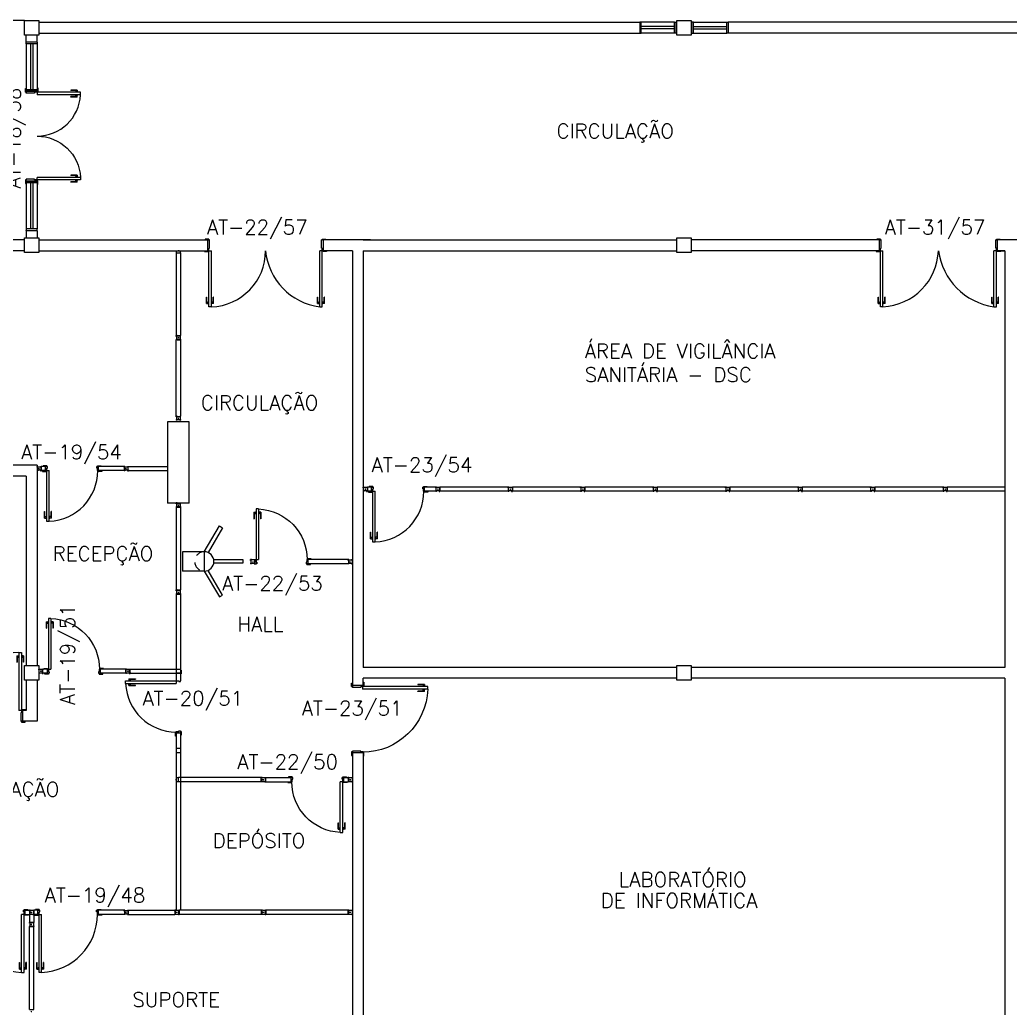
# Model space of a CAD drawing. Header units: millimetres. Extents: x 2069 to 2250, y 1124 to 1284.
# Drawn here: x 2087.49 to 2101.15, y 1174.36 to 1187.99 of the extents above; entities that cross this region are included whole.
import ezdxf

# ---------------------------------------------------------------- set-up
doc = ezdxf.new("R2010")
doc.units = ezdxf.units.MM
doc.linetypes.add('HIDDEN2', pattern=[0.1875, 0.125, -0.0625])
for name, color, linetype in [('3', 3, 'Continuous'), ('ALV', 2, 'Continuous'), ('DIV', 2, 'Continuous'), ('DIV2', 2, 'Continuous'), ('ENDEREÇO', 2, 'Continuous'), ('JANELA', 1, 'Continuous'), ('MACANETA', 1, 'Continuous'), ('MARCO', 2, 'Continuous'), ('PAVIMENTO', 1, 'Continuous'), ('PILARES', 3, 'Continuous'), ('PORTA', 2, 'Continuous'), ('TEXTO', 2, 'Continuous')]:
    doc.layers.add(name, color=color, linetype=linetype)
doc.styles.add('UNB-100', font='simplex.shx', dxfattribs={"height": 0.2})

# ---------------------------------------------------------------- blocks, each defined once
blk = doc.blocks.new('DOOR70')
at = {"layer": 'MACANETA', "color": 1}
for p, q in [((-0.015, -0.565), (-0.01, -0.565)), ((-0.015, -0.655), (-0.015, -0.565)), ((-0.015, -0.655), (0.012, -0.655)), ((-0.01, -0.655), (-0.01, -0.565)), ((-0.01, -0.635), (0.012, -0.635)), ((0.012, -0.663), (0.012, -0.628)), ((0.012, -0.628), (0.015, -0.628)), ((0.012, -0.663), (0.015, -0.663)), ((0.053, -0.628), (0.05, -0.628)), ((0.053, -0.663), (0.05, -0.663)), ((0.053, -0.663), (0.053, -0.628)), ((0.075, -0.635), (0.053, -0.635)), ((0.08, -0.655), (0.053, -0.655)), ((0.08, -0.565), (0.075, -0.565)), ((0.075, -0.655), (0.075, -0.565)), ((0.08, -0.655), (0.08, -0.565))]:
    blk.add_line(p, q, dxfattribs=at)
at = {"layer": 'PORTA'}
for p, q in [((0.015, -0.7), (0.015, 0)), ((0.015, 0), (0.05, 0)), ((0.05, -0.7), (0.05, 0)), ((0.05, -0.7), (0.015, -0.7))]:
    blk.add_line(p, q, dxfattribs=at)
at = {"layer": 'PORTA', "color": 1}
blk.add_arc((0.02, 0), 0.7, 272.4563, 0, dxfattribs=at)
blk = doc.blocks.new('MTT')
for p, q in [((-0.029, 0.018), (-0.029, 0.029)), ((-0.019, 0.029), (-0.029, 0.029)), ((-0.024, 0.018), (-0.029, 0.018)), ((-0.024, 0.018), (-0.024, -0.019)), ((-0.019, 0.024), (-0.019, 0.029)), ((-0.019, 0.024), (0.018, 0.024)), ((-0.005, 0), (0.005, 0)), ((0, -0.005), (0, 0.005)), ((0.018, 0.024), (0.018, 0.029)), ((0.018, 0.029), (0.029, 0.029)), ((0.024, 0.018), (0.029, 0.018)), ((0.024, 0.018), (0.024, -0.019)), ((0.029, 0.018), (0.029, 0.029)), ((-0.029, -0.019), (-0.024, -0.019)), ((-0.029, -0.019), (-0.029, -0.029)), ((-0.019, -0.029), (-0.029, -0.029)), ((0.018, -0.024), (-0.019, -0.024)), ((-0.019, -0.024), (-0.019, -0.029)), ((0.018, -0.024), (0.018, -0.029)), ((0.018, -0.029), (0.029, -0.029)), ((0.029, -0.019), (0.024, -0.019)), ((0.029, -0.019), (0.029, -0.029))]:
    blk.add_line(p, q)
blk = doc.blocks.new('DIV12')
for p, q in [((-0.0051, 0), (0.0051, 0)), ((0, -0.0051), (0, 0.0051)), ((0.0285, 0.0285), (1.1715, 0.0285)), ((0.0285, -0.0285), (0.0285, 0.0285)), ((1.1715, -0.0285), (1.1715, 0.0285)), ((1.1949, 0), (1.2051, 0)), ((1.2, -0.0051), (1.2, 0.0051)), ((0.0285, -0.0285), (1.1715, -0.0285))]:
    blk.add_line(p, q)
blk = doc.blocks.new('IMTT')
for p, q in [((-0.005, 0), (0.005, 0)), ((0.029, 0.029), (0, 0.029)), ((0, -0.028), (0, 0.029)), ((0.029, -0.028), (0, -0.028))]:
    blk.add_line(p, q)
blk = doc.blocks.new('DOOR90')
at = {"layer": 'MACANETA'}
for p, q in [((-0.015, -0.755), (-0.01, -0.755)), ((-0.015, -0.845), (-0.015, -0.755)), ((-0.01, -0.845), (-0.01, -0.755)), ((0.012, -0.853), (0.012, -0.818)), ((0.012, -0.818), (0.015, -0.818)), ((0.053, -0.818), (0.05, -0.818)), ((0.053, -0.853), (0.053, -0.818)), ((0.08, -0.755), (0.075, -0.755)), ((0.075, -0.845), (0.075, -0.755)), ((0.08, -0.845), (0.08, -0.755)), ((-0.015, -0.845), (0.012, -0.845)), ((-0.01, -0.825), (0.012, -0.825)), ((0.012, -0.853), (0.015, -0.853)), ((0.053, -0.853), (0.05, -0.853)), ((0.075, -0.825), (0.053, -0.825)), ((0.08, -0.845), (0.053, -0.845))]:
    blk.add_line(p, q, dxfattribs=at)
at = {"layer": 'PORTA'}
for p, q in [((0.015, -0.89), (0.015, 0.01)), ((0.015, 0.01), (0.05, 0.01)), ((0.05, -0.89), (0.05, 0.01)), ((0.05, -0.89), (0.015, -0.89))]:
    blk.add_line(p, q, dxfattribs=at)
at = {"layer": 'PORTA', "color": 1}
blk.add_arc((0.02, 0.01), 0.9, 271.9102, 0, dxfattribs=at)
blk = doc.blocks.new('DOOR-80')
at = {"layer": 'MACANETA', "color": 1}
for p, q in [((-0.08, -0.755), (-0.08, -0.665)), ((-0.08, -0.665), (-0.075, -0.665)), ((-0.075, -0.755), (-0.075, -0.665)), ((0.01, -0.755), (0.01, -0.665)), ((0.015, -0.665), (0.01, -0.665)), ((0.015, -0.755), (0.015, -0.665)), ((-0.08, -0.755), (-0.053, -0.755)), ((-0.075, -0.735), (-0.053, -0.735)), ((-0.053, -0.728), (-0.05, -0.728)), ((-0.053, -0.763), (-0.053, -0.728)), ((-0.053, -0.763), (-0.05, -0.763)), ((-0.012, -0.728), (-0.015, -0.728)), ((-0.012, -0.763), (-0.015, -0.763)), ((-0.012, -0.763), (-0.012, -0.728)), ((0.01, -0.735), (-0.012, -0.735)), ((0.015, -0.755), (-0.012, -0.755))]:
    blk.add_line(p, q, dxfattribs=at)
at = {"layer": 'PORTA'}
for p, q in [((-0.05, -0.8), (-0.05, 0)), ((-0.015, 0), (-0.05, 0)), ((-0.015, -0.8), (-0.015, 0)), ((-0.05, -0.8), (-0.015, -0.8))]:
    blk.add_line(p, q, dxfattribs=at)
at = {"layer": 'PORTA', "color": 1}
blk.add_arc((-0.02, 0), 0.8, 180, 267.8509, dxfattribs=at)
blk = doc.blocks.new('DOOR80')
at = {"layer": 'MACANETA', "color": 1}
for p, q in [((-0.015, -0.665), (-0.01, -0.665)), ((-0.015, -0.755), (-0.015, -0.665)), ((-0.01, -0.755), (-0.01, -0.665)), ((0.08, -0.665), (0.075, -0.665)), ((0.075, -0.755), (0.075, -0.665)), ((0.08, -0.755), (0.08, -0.665)), ((-0.015, -0.755), (0.012, -0.755)), ((-0.01, -0.735), (0.012, -0.735)), ((0.012, -0.763), (0.012, -0.728)), ((0.012, -0.728), (0.015, -0.728)), ((0.012, -0.763), (0.015, -0.763)), ((0.053, -0.728), (0.05, -0.728)), ((0.053, -0.763), (0.05, -0.763)), ((0.053, -0.763), (0.053, -0.728)), ((0.075, -0.735), (0.053, -0.735)), ((0.08, -0.755), (0.053, -0.755))]:
    blk.add_line(p, q, dxfattribs=at)
at = {"layer": 'PORTA'}
for p, q in [((0.015, -0.8), (0.015, 0)), ((0.015, 0), (0.05, 0)), ((0.05, -0.8), (0.05, 0)), ((0.05, -0.8), (0.015, -0.8))]:
    blk.add_line(p, q, dxfattribs=at)
at = {"layer": 'PORTA', "color": 1}
blk.add_arc((0.02, 0), 0.8, 272.1491, 0, dxfattribs=at)
blk = doc.blocks.new('DOOR-60')
at = {"layer": 'MACANETA', "color": 1}
for p, q in [((-0.08, -0.555), (-0.08, -0.465)), ((-0.08, -0.465), (-0.075, -0.465)), ((-0.075, -0.555), (-0.075, -0.465)), ((-0.075, -0.535), (-0.053, -0.535)), ((-0.053, -0.528), (-0.05, -0.528)), ((-0.053, -0.563), (-0.053, -0.528)), ((-0.012, -0.528), (-0.015, -0.528)), ((-0.012, -0.563), (-0.012, -0.528)), ((0.01, -0.535), (-0.012, -0.535)), ((0.01, -0.555), (0.01, -0.465)), ((0.015, -0.465), (0.01, -0.465)), ((0.015, -0.555), (0.015, -0.465)), ((-0.08, -0.555), (-0.053, -0.555)), ((-0.053, -0.563), (-0.05, -0.563)), ((-0.012, -0.563), (-0.015, -0.563)), ((0.015, -0.555), (-0.012, -0.555))]:
    blk.add_line(p, q, dxfattribs=at)
at = {"layer": 'PORTA'}
for p, q in [((-0.05, -0.6), (-0.05, 0)), ((-0.015, 0), (-0.05, 0)), ((-0.015, -0.6), (-0.015, 0)), ((-0.05, -0.6), (-0.015, -0.6))]:
    blk.add_line(p, q, dxfattribs=at)
at = {"layer": 'PORTA', "color": 1}
blk.add_arc((-0.02, 0), 0.6, 180, 267.134, dxfattribs=at)
blk = doc.blocks.new('DIV10')
for p, q in [((-0.0051, 0), (0.0051, 0)), ((0, -0.0051), (0, 0.0051)), ((0.0285, 0.0285), (0.9715, 0.0285)), ((0.0285, -0.0285), (0.0285, 0.0285)), ((0.9715, -0.0285), (0.9715, 0.0285)), ((0.9949, 0), (1.0051, 0)), ((1, -0.0051), (1, 0.0051)), ((0.0285, -0.0285), (0.9715, -0.0285))]:
    blk.add_line(p, q)

msp = doc.modelspace()

# ---------------------------------------------------------------- linework, layer by layer
at = {"layer": '3', "color": 1}
for p, q in [((2090.03506, 1180.65172), (2090.24542, 1181.00815)), ((2090.28848, 1180.98274), (2090.08692, 1180.64121)), ((2090.24542, 1181.00815), (2090.28848, 1180.98274)), ((2090.03506, 1180.65172), (2089.73506, 1180.65172)), ((2089.73506, 1180.65172), (2089.73506, 1180.38519)), ((2090.03506, 1180.65172), (2090.03506, 1180.38519)), ((2090.16832, 1180.54346), (2090.56832, 1180.54346)), ((2090.56832, 1180.49346), (2090.16832, 1180.49346)), ((2090.56832, 1180.54346), (2090.56832, 1180.49346)), ((2090.03506, 1180.38519), (2089.73506, 1180.38519)), ((2090.03506, 1180.38519), (2090.24542, 1180.02876)), ((2090.28848, 1180.05418), (2090.08692, 1180.3957)), ((2090.24542, 1180.02876), (2090.28848, 1180.05418))]:
    msp.add_line(p, q, dxfattribs=at)
at = {"layer": '3', "color": 1, "linetype": 'HIDDEN2'}
msp.add_arc((2090.03506, 1180.51846), 0.13326, 90, 270, dxfattribs=at)
at = {"layer": '3', "color": 1}
msp.add_arc((2090.03506, 1180.51846), 0.13326, 270, 90, dxfattribs=at)
at = {"layer": 'ALV'}
for p, q in [((2087.75325, 1187.95674), (2096.04325, 1187.95674)), ((2096.04325, 1187.95674), (2096.04325, 1187.80674)), ((2096.54325, 1187.80674), (2096.54325, 1187.95674)), ((2096.54325, 1187.95674), (2096.55325, 1187.95674)), ((2096.76325, 1187.95674), (2096.75325, 1187.95674)), ((2096.76325, 1187.80674), (2096.76325, 1187.95674)), ((2105.55325, 1187.95674), (2097.26325, 1187.95674)), ((2097.26325, 1187.95674), (2097.26325, 1187.80674)), ((2087.57825, 1187.68127), (2087.57825, 1187.78127)), ((2087.72825, 1187.68127), (2087.72825, 1187.78127)), ((2087.75325, 1187.80674), (2096.04325, 1187.80674)), ((2096.54325, 1187.80674), (2096.55325, 1187.80674)), ((2096.76325, 1187.80674), (2096.75325, 1187.80674)), ((2105.55325, 1187.80674), (2097.26325, 1187.80674)), ((2087.72825, 1187.68127), (2087.57825, 1187.68127)), ((2087.72825, 1187.01127), (2087.57825, 1187.01127)), ((2087.72825, 1187.00627), (2087.57825, 1187.00627)), ((2087.57825, 1187.00627), (2087.72825, 1187.00627)), ((2087.72825, 1185.76626), (2087.57825, 1185.76626)), ((2087.57825, 1185.76127), (2087.57825, 1185.76626)), ((2087.57825, 1185.76127), (2087.72825, 1185.76127)), ((2087.72825, 1185.76127), (2087.57825, 1185.76127)), ((2087.72825, 1185.76127), (2087.72825, 1185.76626)), ((2087.57825, 1185.08127), (2087.57825, 1185.08627)), ((2087.57825, 1185.08627), (2087.72825, 1185.08627)), ((2087.57825, 1185.08127), (2087.57825, 1184.99127)), ((2087.72825, 1185.08127), (2087.72825, 1185.08627)), ((2087.72825, 1185.08127), (2087.72825, 1184.99127)), ((2087.55325, 1184.95627), (2083.77825, 1184.95627)), ((2087.75325, 1184.95627), (2090.08286, 1184.95627)), ((2090.08286, 1184.80627), (2090.08286, 1184.95627)), ((2091.67825, 1184.80627), (2091.67825, 1184.95627)), ((2092.32825, 1184.95627), (2091.67825, 1184.95627)), ((2092.22825, 1184.95627), (2096.55325, 1184.95627)), ((2099.34825, 1184.95627), (2096.75325, 1184.95627)), ((2099.34825, 1184.80627), (2099.34825, 1184.95627)), ((2101.32825, 1184.95627), (2100.97825, 1184.95627)), ((2100.97825, 1184.80627), (2100.97825, 1184.95627)), ((2100.97825, 1184.80627), (2100.97825, 1184.95627)), ((2087.55325, 1184.80627), (2083.77825, 1184.80627)), ((2087.75325, 1184.80627), (2090.09786, 1184.80627)), ((2092.07825, 1184.80627), (2091.67825, 1184.80627)), ((2092.07825, 1184.80627), (2092.07825, 1178.80627)), ((2092.22825, 1184.80627), (2092.22825, 1179.05627)), ((2092.22825, 1184.80627), (2096.55325, 1184.80627)), ((2099.34825, 1184.80627), (2096.75325, 1184.80627)), ((2100.96325, 1184.80627), (2101.07825, 1184.80627)), ((2101.07825, 1184.80627), (2100.97325, 1184.80627)), ((2101.07825, 1184.80627), (2101.07825, 1179.05627)), ((2087.72825, 1181.84627), (2078.72825, 1181.84627)), ((2087.72825, 1181.84627), (2087.72825, 1179.08127)), ((2087.57825, 1181.69627), (2084.97825, 1181.69627)), ((2087.57825, 1181.69627), (2087.57825, 1179.08127)), ((2096.55325, 1179.05627), (2092.22825, 1179.05627)), ((2101.07825, 1179.05627), (2096.75325, 1179.05627)), ((2087.57825, 1178.88127), (2087.57825, 1178.46314)), ((2087.72825, 1178.88127), (2087.72825, 1178.31314)), ((2096.55325, 1178.90627), (2092.22825, 1178.90627)), ((2092.22825, 1178.80627), (2092.22825, 1178.90627)), ((2101.07825, 1178.90627), (2096.75325, 1178.90627)), ((2101.07825, 1178.90627), (2101.07825, 1173.05627)), ((2092.22825, 1178.80627), (2092.07825, 1178.80627)), ((2087.57825, 1178.46314), (2087.52825, 1178.46314)), ((2087.52825, 1178.46314), (2087.52825, 1178.31314)), ((2087.72825, 1178.31314), (2087.52825, 1178.31314)), ((2092.07825, 1177.87627), (2092.07825, 1173.05627)), ((2092.22825, 1177.87627), (2092.07825, 1177.87627)), ((2092.22825, 1177.87627), (2092.22825, 1173.05627))]:
    msp.add_line(p, q, dxfattribs=at)
at = {"layer": 'DIV'}
for p, q in [((2089.52826, 1182.4461), (2089.52826, 1181.32477)), ((2089.82826, 1182.4461), (2089.52826, 1182.4461)), ((2089.82826, 1181.32477), (2089.82826, 1182.4461)), ((2089.82826, 1181.32477), (2089.52826, 1181.32477))]:
    msp.add_line(p, q, dxfattribs=at)
at = {"layer": 'DIV2'}
for p, q in [((2089.64975, 1182.52477), (2089.64975, 1183.57777)), ((2089.65975, 1183.57777), (2089.69675, 1183.57777)), ((2089.70675, 1183.57777), (2089.70675, 1182.52477)), ((2087.81123, 1181.83853), (2087.81123, 1181.82853)), ((2087.86123, 1181.83853), (2087.81123, 1181.83853)), ((2087.86123, 1181.82853), (2087.86123, 1181.83853)), ((2088.56123, 1181.83853), (2088.61123, 1181.83853)), ((2088.56123, 1181.82853), (2088.56123, 1181.83853)), ((2088.61123, 1181.83853), (2088.61123, 1181.82853)), ((2087.84623, 1181.82853), (2087.78723, 1181.82853)), ((2087.78723, 1181.82853), (2087.78723, 1181.77153)), ((2087.84623, 1181.77153), (2087.78723, 1181.77153)), ((2087.80123, 1181.77153), (2087.80123, 1181.76153)), ((2087.80123, 1181.76153), (2087.85123, 1181.76153)), ((2087.84623, 1181.82853), (2087.86123, 1181.82853)), ((2087.84623, 1181.77153), (2087.84623, 1181.82853)), ((2087.84623, 1181.77153), (2087.85123, 1181.77153)), ((2087.85123, 1181.77153), (2087.86123, 1181.77153)), ((2087.85123, 1181.76153), (2087.85123, 1181.77153)), ((2087.87123, 1181.82853), (2087.86123, 1181.82853)), ((2087.86123, 1181.80653), (2087.87123, 1181.80653)), ((2087.86123, 1181.77153), (2087.86123, 1181.80653)), ((2087.87123, 1181.80653), (2087.87123, 1181.82853)), ((2088.55123, 1181.82853), (2088.56123, 1181.82853)), ((2088.55123, 1181.80653), (2088.55123, 1181.82853)), ((2088.56123, 1181.80653), (2088.55123, 1181.80653)), ((2088.57623, 1181.82853), (2088.56123, 1181.82853)), ((2088.56123, 1181.77153), (2088.56123, 1181.80653)), ((2088.57123, 1181.77153), (2088.56123, 1181.77153)), ((2088.57623, 1181.77153), (2088.57123, 1181.77153)), ((2088.57123, 1181.76153), (2088.57123, 1181.77153)), ((2088.62123, 1181.76153), (2088.57123, 1181.76153)), ((2088.93023, 1181.82853), (2088.57623, 1181.82853)), ((2088.57623, 1181.77153), (2088.57623, 1181.82853)), ((2088.93023, 1181.77153), (2088.57623, 1181.77153)), ((2088.62123, 1181.77153), (2088.62123, 1181.76153)), ((2088.93023, 1181.82853), (2088.93023, 1181.77153)), ((2088.98723, 1181.82853), (2089.52826, 1181.82853)), ((2088.98723, 1181.77153), (2088.98723, 1181.82853)), ((2088.98723, 1181.77153), (2089.52826, 1181.77153)), ((2092.26185, 1181.51495), (2092.25165, 1181.51495)), ((2092.25675, 1181.52005), (2092.25675, 1181.50985)), ((2092.28525, 1181.54345), (2092.28525, 1181.48645)), ((2092.34425, 1181.54345), (2092.28525, 1181.54345)), ((2092.34425, 1181.48645), (2092.28525, 1181.48645)), ((2092.29925, 1181.48645), (2092.29925, 1181.47645)), ((2092.29925, 1181.47645), (2092.34925, 1181.47645)), ((2092.30925, 1181.55345), (2092.30925, 1181.54345)), ((2092.35925, 1181.55345), (2092.30925, 1181.55345)), ((2092.34425, 1181.54345), (2092.35925, 1181.54345)), ((2092.34425, 1181.48645), (2092.34425, 1181.54345)), ((2092.34425, 1181.48645), (2092.34925, 1181.48645)), ((2092.34925, 1181.48645), (2092.35925, 1181.48645)), ((2092.34925, 1181.47645), (2092.34925, 1181.48645)), ((2092.35925, 1181.54345), (2092.35925, 1181.55345)), ((2092.36925, 1181.54345), (2092.35925, 1181.54345)), ((2092.35925, 1181.52145), (2092.36925, 1181.52145)), ((2092.35925, 1181.48645), (2092.35925, 1181.52145)), ((2092.36925, 1181.52145), (2092.36925, 1181.54345)), ((2093.04925, 1181.54345), (2093.05925, 1181.54345)), ((2093.04925, 1181.52145), (2093.04925, 1181.54345)), ((2093.05925, 1181.52145), (2093.04925, 1181.52145)), ((2093.05925, 1181.55345), (2093.10925, 1181.55345)), ((2093.05925, 1181.54345), (2093.05925, 1181.55345)), ((2093.07425, 1181.54345), (2093.05925, 1181.54345)), ((2093.05925, 1181.48645), (2093.05925, 1181.52145)), ((2093.06925, 1181.48645), (2093.05925, 1181.48645)), ((2093.07425, 1181.48645), (2093.06925, 1181.48645)), ((2093.06925, 1181.47645), (2093.06925, 1181.48645)), ((2093.11925, 1181.47645), (2093.06925, 1181.47645)), ((2093.22825, 1181.54345), (2093.07425, 1181.54345)), ((2093.07425, 1181.48645), (2093.07425, 1181.54345)), ((2093.22825, 1181.48645), (2093.07425, 1181.48645)), ((2093.10925, 1181.55345), (2093.10925, 1181.54345)), ((2093.11925, 1181.48645), (2093.11925, 1181.47645)), ((2093.22825, 1181.54345), (2093.22825, 1181.48645)), ((2093.26185, 1181.51495), (2093.25165, 1181.51495)), ((2093.25675, 1181.52005), (2093.25675, 1181.50985)), ((2101.07825, 1181.54345), (2100.28525, 1181.54345)), ((2100.28525, 1181.54345), (2100.28525, 1181.48645)), ((2101.07825, 1181.48645), (2100.28525, 1181.48645)), ((2090.7345, 1180.54345), (2090.7345, 1180.48645)), ((2090.7345, 1180.54345), (2090.7395, 1180.54345)), ((2090.7345, 1180.48645), (2090.7495, 1180.48645)), ((2090.7395, 1180.54345), (2090.7495, 1180.54345)), ((2090.7495, 1180.54345), (2090.7495, 1180.50845)), ((2090.7495, 1180.50845), (2090.7595, 1180.50845)), ((2090.7595, 1180.48645), (2090.7495, 1180.48645)), ((2090.7595, 1180.50845), (2090.7595, 1180.48645)), ((2091.4495, 1180.50845), (2091.4395, 1180.50845)), ((2091.4395, 1180.50845), (2091.4395, 1180.48645)), ((2091.4395, 1180.48645), (2091.4495, 1180.48645)), ((2091.4595, 1180.54345), (2091.4495, 1180.54345)), ((2091.4495, 1180.54345), (2091.4495, 1180.50845)), ((2091.4495, 1180.48645), (2091.4495, 1180.47645)), ((2091.4645, 1180.48645), (2091.4495, 1180.48645)), ((2091.4495, 1180.47645), (2091.4995, 1180.47645)), ((2091.5095, 1180.55345), (2091.4595, 1180.55345)), ((2091.4595, 1180.55345), (2091.4595, 1180.54345)), ((2091.4645, 1180.54345), (2091.4595, 1180.54345)), ((2092.02125, 1180.54345), (2091.4645, 1180.54345)), ((2091.4645, 1180.54345), (2091.4645, 1180.48645)), ((2092.02125, 1180.48645), (2091.4645, 1180.48645)), ((2091.4995, 1180.47645), (2091.4995, 1180.48645)), ((2091.5095, 1180.54345), (2091.5095, 1180.55345)), ((2089.64975, 1180.06777), (2089.64975, 1178.88033)), ((2089.64975, 1180.06777), (2089.70675, 1180.06777)), ((2089.67315, 1180.09627), (2089.68335, 1180.09627)), ((2089.67825, 1180.10137), (2089.67825, 1180.09117)), ((2089.70675, 1180.06777), (2089.70675, 1178.87783)), ((2087.78685, 1179.00383), (2087.77665, 1179.00383)), ((2087.78175, 1178.99873), (2087.78175, 1179.00893)), ((2087.86925, 1179.03233), (2087.81025, 1179.03233)), ((2087.81025, 1178.97533), (2087.81025, 1179.03233)), ((2087.86925, 1178.97533), (2087.81025, 1178.97533)), ((2087.82425, 1179.04233), (2087.87425, 1179.04233)), ((2087.82425, 1179.03233), (2087.82425, 1179.04233)), ((2087.83425, 1178.96533), (2087.83425, 1178.97533)), ((2087.88425, 1178.96533), (2087.83425, 1178.96533)), ((2087.86925, 1179.03233), (2087.87425, 1179.03233)), ((2087.86925, 1179.03233), (2087.86925, 1178.97533)), ((2087.86925, 1178.97533), (2087.88425, 1178.97533)), ((2087.87425, 1179.04233), (2087.87425, 1179.03233)), ((2087.87425, 1179.03233), (2087.88425, 1179.03233)), ((2087.88425, 1179.03233), (2087.88425, 1178.99733)), ((2087.88425, 1178.99733), (2087.89425, 1178.99733)), ((2087.88425, 1178.97533), (2087.88425, 1178.96533)), ((2087.89425, 1178.97533), (2087.88425, 1178.97533)), ((2087.89425, 1178.99733), (2087.89425, 1178.97533)), ((2088.57425, 1178.99733), (2088.57425, 1178.97533)), ((2088.58425, 1178.99733), (2088.57425, 1178.99733)), ((2088.57425, 1178.97533), (2088.58425, 1178.97533)), ((2088.59425, 1179.03233), (2088.58425, 1179.03233)), ((2088.58425, 1179.03233), (2088.58425, 1178.99733)), ((2088.59925, 1178.97533), (2088.58425, 1178.97533)), ((2088.58425, 1178.97533), (2088.58425, 1178.96533)), ((2088.58425, 1178.96533), (2088.63425, 1178.96533)), ((2088.59425, 1179.04233), (2088.59425, 1179.03233)), ((2088.64425, 1179.04233), (2088.59425, 1179.04233)), ((2088.59925, 1179.03233), (2088.59425, 1179.03233)), ((2088.95325, 1179.03233), (2088.59925, 1179.03233)), ((2088.59925, 1179.03233), (2088.59925, 1178.97533)), ((2088.95325, 1178.97533), (2088.59925, 1178.97533)), ((2088.63425, 1178.96533), (2088.63425, 1178.97533)), ((2088.64425, 1179.03233), (2088.64425, 1179.04233)), ((2088.95325, 1178.97533), (2088.95325, 1179.03233)), ((2088.98685, 1179.00383), (2088.97665, 1179.00383)), ((2088.97665, 1179.00383), (2088.98685, 1179.00383)), ((2088.98175, 1178.99873), (2088.98175, 1179.00893)), ((2088.98175, 1179.00893), (2088.98175, 1178.99873)), ((2089.01025, 1179.03233), (2089.70675, 1179.03233)), ((2089.01025, 1179.03233), (2089.01025, 1178.97533)), ((2089.01025, 1178.97533), (2089.70675, 1178.97533)), ((2089.64975, 1178.97533), (2089.64975, 1178.97033)), ((2089.70675, 1178.97533), (2089.64975, 1178.97533)), ((2089.70675, 1179.02033), (2089.71675, 1179.02033)), ((2089.71675, 1178.97033), (2089.70675, 1178.97033)), ((2089.71675, 1179.02033), (2089.71675, 1178.97033)), ((2089.64975, 1178.88033), (2089.64975, 1178.87033)), ((2089.64975, 1178.87033), (2089.68475, 1178.87033)), ((2089.68475, 1178.87033), (2089.68475, 1178.86033)), ((2089.68475, 1178.86033), (2089.70675, 1178.86033)), ((2089.70675, 1178.88533), (2089.70675, 1178.87033)), ((2089.70675, 1178.86033), (2089.70675, 1178.87033)), ((2089.63975, 1178.16033), (2089.64975, 1178.16033)), ((2089.63975, 1178.11033), (2089.63975, 1178.16033)), ((2089.64975, 1178.16033), (2089.64975, 1178.17033)), ((2089.64975, 1178.17033), (2089.68475, 1178.17033)), ((2089.64975, 1178.15533), (2089.64975, 1178.16033)), ((2089.64975, 1178.15783), (2089.64975, 1175.70627)), ((2089.64975, 1178.15533), (2089.70675, 1178.15533)), ((2089.68475, 1178.18033), (2089.70675, 1178.18033)), ((2089.68475, 1178.17033), (2089.68475, 1178.18033)), ((2089.70675, 1178.18033), (2089.70675, 1178.17033)), ((2089.70675, 1178.15533), (2089.70675, 1178.17033)), ((2089.70675, 1178.17033), (2089.71675, 1178.17033)), ((2089.70675, 1178.15533), (2089.70675, 1175.70627)), ((2089.71675, 1178.17033), (2089.71675, 1178.12033)), ((2089.64975, 1178.11033), (2089.63975, 1178.11033)), ((2089.71675, 1178.12033), (2089.70675, 1178.12033)), ((2089.64975, 1177.94056), (2089.70675, 1177.94056)), ((2089.64975, 1177.88356), (2089.70675, 1177.88356)), ((2090.84465, 1177.50759), (2090.85485, 1177.50759)), ((2090.84975, 1177.51269), (2090.84975, 1177.50249)), ((2090.87825, 1177.53609), (2090.87825, 1177.47909)), ((2090.87825, 1177.53609), (2091.23225, 1177.53609)), ((2090.87825, 1177.47909), (2091.23225, 1177.47909)), ((2091.18725, 1177.47909), (2091.18725, 1177.46909)), ((2091.18725, 1177.46909), (2091.23725, 1177.46909)), ((2091.24725, 1177.54609), (2091.19725, 1177.54609)), ((2091.19725, 1177.54609), (2091.19725, 1177.53609)), ((2091.23225, 1177.47909), (2091.23225, 1177.53609)), ((2091.23225, 1177.53609), (2091.24725, 1177.53609)), ((2091.23225, 1177.47909), (2091.23725, 1177.47909)), ((2091.23725, 1177.46909), (2091.23725, 1177.47909)), ((2091.23725, 1177.47909), (2091.24725, 1177.47909)), ((2091.24725, 1177.53609), (2091.24725, 1177.54609)), ((2091.25725, 1177.53609), (2091.24725, 1177.53609)), ((2091.24725, 1177.47909), (2091.24725, 1177.51409)), ((2091.24725, 1177.51409), (2091.25725, 1177.51409)), ((2091.25725, 1177.51409), (2091.25725, 1177.53609)), ((2091.93725, 1177.51409), (2091.93725, 1177.53609)), ((2091.93725, 1177.53609), (2091.94725, 1177.53609)), ((2091.94725, 1177.51409), (2091.93725, 1177.51409)), ((2091.94725, 1177.53609), (2091.94725, 1177.54609)), ((2091.94725, 1177.54609), (2091.99725, 1177.54609)), ((2091.96225, 1177.53609), (2091.94725, 1177.53609)), ((2091.94725, 1177.47909), (2091.94725, 1177.51409)), ((2091.95725, 1177.47909), (2091.94725, 1177.47909)), ((2091.95725, 1177.46909), (2091.95725, 1177.47909)), ((2091.96225, 1177.47909), (2091.95725, 1177.47909)), ((2092.00725, 1177.46909), (2091.95725, 1177.46909)), ((2091.96225, 1177.47909), (2091.96225, 1177.53609)), ((2091.96225, 1177.53609), (2092.02125, 1177.53609)), ((2091.96225, 1177.47909), (2092.02125, 1177.47909)), ((2091.99725, 1177.54609), (2091.99725, 1177.53609)), ((2092.00725, 1177.47909), (2092.00725, 1177.46909)), ((2092.02125, 1177.53609), (2092.02125, 1177.47909)), ((2092.04465, 1177.50759), (2092.05485, 1177.50759)), ((2092.04975, 1177.51269), (2092.04975, 1177.50249)), ((2087.54075, 1175.68427), (2087.54075, 1175.70627)), ((2087.54075, 1175.70627), (2087.55075, 1175.70627)), ((2087.55075, 1175.68427), (2087.54075, 1175.68427)), ((2087.55075, 1175.70627), (2087.55075, 1175.71627)), ((2087.55075, 1175.71627), (2087.60075, 1175.71627)), ((2087.56575, 1175.70627), (2087.55075, 1175.70627)), ((2087.55075, 1175.64927), (2087.55075, 1175.68427)), ((2087.56575, 1175.64927), (2087.56575, 1175.70627)), ((2087.56575, 1175.70627), (2087.62475, 1175.70627)), ((2087.60075, 1175.71627), (2087.60075, 1175.70627)), ((2087.62475, 1175.70627), (2087.62475, 1175.64927)), ((2087.65325, 1175.68287), (2087.65325, 1175.67267)), ((2087.68175, 1175.70627), (2087.68175, 1175.64927)), ((2087.74075, 1175.70627), (2087.68175, 1175.70627)), ((2087.75575, 1175.71627), (2087.70575, 1175.71627)), ((2087.70575, 1175.71627), (2087.70575, 1175.70627)), ((2087.74075, 1175.64927), (2087.74075, 1175.70627)), ((2087.74075, 1175.70627), (2087.75575, 1175.70627)), ((2087.75575, 1175.70627), (2087.75575, 1175.71627)), ((2087.76575, 1175.70627), (2087.75575, 1175.70627)), ((2087.75575, 1175.64927), (2087.75575, 1175.68427)), ((2087.75575, 1175.68427), (2087.76575, 1175.68427)), ((2087.76575, 1175.68427), (2087.76575, 1175.70627)), ((2088.55076, 1175.68427), (2088.55076, 1175.70627)), ((2088.55076, 1175.70627), (2088.56076, 1175.70627)), ((2088.56076, 1175.68427), (2088.55076, 1175.68427)), ((2088.56076, 1175.70627), (2088.56076, 1175.71627)), ((2088.56076, 1175.71627), (2088.61076, 1175.71627)), ((2088.57576, 1175.70627), (2088.56076, 1175.70627)), ((2088.56076, 1175.64927), (2088.56076, 1175.68427)), ((2088.57576, 1175.64927), (2088.57576, 1175.70627)), ((2088.92976, 1175.70627), (2088.57576, 1175.70627)), ((2088.61076, 1175.71627), (2088.61076, 1175.70627)), ((2088.98676, 1175.70627), (2089.63125, 1175.70627)), ((2088.98676, 1175.70627), (2088.98676, 1175.64927)), ((2089.63125, 1175.70627), (2089.63125, 1175.64927)), ((2089.68825, 1175.70627), (2089.68825, 1175.64927)), ((2090.88325, 1175.70627), (2090.88325, 1175.64927)), ((2092.07825, 1175.70627), (2092.07825, 1175.64927)), ((2087.56075, 1175.64927), (2087.55075, 1175.64927)), ((2087.56075, 1175.63927), (2087.56075, 1175.64927)), ((2087.56575, 1175.64927), (2087.56075, 1175.64927)), ((2087.61075, 1175.63927), (2087.56075, 1175.63927)), ((2087.56575, 1175.64927), (2087.62475, 1175.64927)), ((2087.61075, 1175.64927), (2087.61075, 1175.63927)), ((2087.62475, 1175.64927), (2087.62475, 1175.53827)), ((2087.68175, 1175.64927), (2087.62475, 1175.64927)), ((2087.64815, 1175.67777), (2087.65835, 1175.67777)), ((2087.74075, 1175.64927), (2087.68175, 1175.64927)), ((2087.68175, 1175.64927), (2087.68175, 1175.53827)), ((2087.69575, 1175.64927), (2087.69575, 1175.63927)), ((2087.69575, 1175.63927), (2087.74575, 1175.63927)), ((2087.74075, 1175.64927), (2087.74575, 1175.64927)), ((2087.74575, 1175.63927), (2087.74575, 1175.64927)), ((2087.74575, 1175.64927), (2087.75575, 1175.64927)), ((2088.57076, 1175.64927), (2088.56076, 1175.64927)), ((2088.57076, 1175.63927), (2088.57076, 1175.64927)), ((2088.57576, 1175.64927), (2088.57076, 1175.64927)), ((2088.62076, 1175.63927), (2088.57076, 1175.63927)), ((2088.92976, 1175.64927), (2088.57576, 1175.64927)), ((2088.62076, 1175.64927), (2088.62076, 1175.63927)), ((2088.98676, 1175.64927), (2089.63125, 1175.64927)), ((2087.68175, 1175.53827), (2087.62475, 1175.53827))]:
    msp.add_line(p, q, dxfattribs=at)
at = {"layer": 'JANELA', "color": 3}
for p, q in [((2096.06325, 1187.95674), (2096.04325, 1187.95674)), ((2096.06325, 1187.80674), (2096.06325, 1187.95674)), ((2096.52325, 1187.80674), (2096.52325, 1187.95674)), ((2096.52325, 1187.95674), (2096.54325, 1187.95674)), ((2096.78325, 1187.95674), (2096.76325, 1187.95674)), ((2096.78325, 1187.80674), (2096.78325, 1187.95674)), ((2097.24325, 1187.80674), (2097.24325, 1187.95674)), ((2097.24325, 1187.95674), (2097.26325, 1187.95674)), ((2096.04325, 1187.80674), (2096.06325, 1187.80674)), ((2096.54325, 1187.80674), (2096.52325, 1187.80674)), ((2096.76325, 1187.80674), (2096.78325, 1187.80674)), ((2097.26325, 1187.80674), (2097.24325, 1187.80674)), ((2087.57825, 1187.66127), (2087.57825, 1187.68127)), ((2087.72825, 1187.66127), (2087.57825, 1187.66127)), ((2087.72825, 1187.68127), (2087.72825, 1187.66127)), ((2087.72825, 1187.02627), (2087.57825, 1187.02627)), ((2087.57825, 1187.02627), (2087.57825, 1187.00627)), ((2087.72825, 1187.00627), (2087.72825, 1187.02627)), ((2087.57825, 1185.74127), (2087.57825, 1185.76127)), ((2087.72825, 1185.74127), (2087.57825, 1185.74127)), ((2087.72825, 1185.76127), (2087.72825, 1185.74127)), ((2087.72825, 1185.10627), (2087.57825, 1185.10627)), ((2087.57825, 1185.10627), (2087.57825, 1185.08627)), ((2087.72825, 1185.08627), (2087.72825, 1185.10627))]:
    msp.add_line(p, q, dxfattribs=at)
at = {"layer": 'JANELA'}
for p, q in [((2096.52325, 1187.95674), (2096.06325, 1187.95674)), ((2096.52325, 1187.89674), (2096.06325, 1187.89674)), ((2096.52325, 1187.86674), (2096.06325, 1187.86674)), ((2096.78325, 1187.95674), (2097.24325, 1187.95674)), ((2096.78325, 1187.89674), (2097.24325, 1187.89674)), ((2096.78325, 1187.86674), (2097.24325, 1187.86674)), ((2096.52325, 1187.80674), (2096.06325, 1187.80674)), ((2096.78325, 1187.80674), (2097.24325, 1187.80674)), ((2087.57825, 1187.66127), (2087.57825, 1187.02627)), ((2087.63825, 1187.66127), (2087.63825, 1187.02627)), ((2087.66825, 1187.66127), (2087.66825, 1187.02627)), ((2087.72825, 1187.66127), (2087.72825, 1187.02627)), ((2087.57825, 1185.74127), (2087.57825, 1185.10627)), ((2087.63825, 1185.74127), (2087.63825, 1185.10627)), ((2087.66825, 1185.74127), (2087.66825, 1185.10627)), ((2087.72825, 1185.74127), (2087.72825, 1185.10627))]:
    msp.add_line(p, q, dxfattribs=at)
at = {"layer": 'MACANETA'}
for p, q in [((2090.06786, 1184.07627), (2090.06786, 1184.16627)), ((2090.06786, 1184.16627), (2090.07286, 1184.16627)), ((2090.07286, 1184.07627), (2090.07286, 1184.16627)), ((2090.15786, 1184.07627), (2090.15786, 1184.16627)), ((2090.16286, 1184.16627), (2090.15786, 1184.16627)), ((2090.16286, 1184.07627), (2090.16286, 1184.16627)), ((2091.59825, 1184.16627), (2091.60325, 1184.16627)), ((2091.59825, 1184.07627), (2091.59825, 1184.16627)), ((2091.60325, 1184.07627), (2091.60325, 1184.16627)), ((2091.69325, 1184.16627), (2091.68825, 1184.16627)), ((2091.68825, 1184.07627), (2091.68825, 1184.16627)), ((2091.69325, 1184.07627), (2091.69325, 1184.16627)), ((2099.33325, 1184.07627), (2099.33325, 1184.16627)), ((2099.33325, 1184.16627), (2099.33825, 1184.16627)), ((2099.33825, 1184.07627), (2099.33825, 1184.16627)), ((2099.42325, 1184.07627), (2099.42325, 1184.16627)), ((2099.42825, 1184.16627), (2099.42325, 1184.16627)), ((2099.42825, 1184.07627), (2099.42825, 1184.16627)), ((2100.89864, 1184.16627), (2100.90364, 1184.16627)), ((2100.89864, 1184.07627), (2100.89864, 1184.16627)), ((2100.90364, 1184.07627), (2100.90364, 1184.16627)), ((2100.99364, 1184.16627), (2100.98864, 1184.16627)), ((2100.98864, 1184.07627), (2100.98864, 1184.16627)), ((2100.99364, 1184.07627), (2100.99364, 1184.16627)), ((2090.06786, 1184.07627), (2090.09486, 1184.07627)), ((2090.07286, 1184.09627), (2090.09486, 1184.09627)), ((2090.09486, 1184.10377), (2090.09786, 1184.10377)), ((2090.09486, 1184.06877), (2090.09486, 1184.10377)), ((2090.09486, 1184.06877), (2090.09786, 1184.06877)), ((2090.13586, 1184.10377), (2090.13286, 1184.10377)), ((2090.13586, 1184.06877), (2090.13286, 1184.06877)), ((2090.13586, 1184.06877), (2090.13586, 1184.10377)), ((2090.15786, 1184.09627), (2090.13586, 1184.09627)), ((2090.16286, 1184.07627), (2090.13586, 1184.07627)), ((2091.59825, 1184.07627), (2091.62525, 1184.07627)), ((2091.60325, 1184.09627), (2091.62525, 1184.09627)), ((2091.62525, 1184.06877), (2091.62525, 1184.10377)), ((2091.62525, 1184.10377), (2091.62825, 1184.10377)), ((2091.62525, 1184.06877), (2091.62825, 1184.06877)), ((2091.66625, 1184.10377), (2091.66325, 1184.10377)), ((2091.66625, 1184.06877), (2091.66325, 1184.06877)), ((2091.66625, 1184.06877), (2091.66625, 1184.10377)), ((2091.68825, 1184.09627), (2091.66625, 1184.09627)), ((2091.69325, 1184.07627), (2091.66625, 1184.07627)), ((2099.33325, 1184.07627), (2099.36025, 1184.07627)), ((2099.33825, 1184.09627), (2099.36025, 1184.09627)), ((2099.36025, 1184.10377), (2099.36325, 1184.10377)), ((2099.36025, 1184.06877), (2099.36025, 1184.10377)), ((2099.36025, 1184.06877), (2099.36325, 1184.06877)), ((2099.40125, 1184.10377), (2099.39825, 1184.10377)), ((2099.40125, 1184.06877), (2099.39825, 1184.06877)), ((2099.40125, 1184.06877), (2099.40125, 1184.10377)), ((2099.42325, 1184.09627), (2099.40125, 1184.09627)), ((2099.42825, 1184.07627), (2099.40125, 1184.07627)), ((2100.89864, 1184.07627), (2100.92564, 1184.07627)), ((2100.90364, 1184.09627), (2100.92564, 1184.09627)), ((2100.92564, 1184.06877), (2100.92564, 1184.10377)), ((2100.92564, 1184.10377), (2100.92864, 1184.10377)), ((2100.92564, 1184.06877), (2100.92864, 1184.06877)), ((2100.96664, 1184.10377), (2100.96364, 1184.10377)), ((2100.96664, 1184.06877), (2100.96364, 1184.06877)), ((2100.96664, 1184.06877), (2100.96664, 1184.10377)), ((2100.98864, 1184.09627), (2100.96664, 1184.09627)), ((2100.99364, 1184.07627), (2100.96664, 1184.07627))]:
    msp.add_line(p, q, dxfattribs=at)
at = {"layer": 'MARCO'}
for p, q in [((2087.56825, 1186.99127), (2087.56825, 1187.04127)), ((2087.56825, 1187.04127), (2087.57825, 1187.04127)), ((2087.72825, 1187.05127), (2087.73825, 1187.05127)), ((2087.73825, 1187.05127), (2087.73825, 1187.00127)), ((2087.57825, 1186.99127), (2087.56825, 1186.99127)), ((2087.57825, 1187.00627), (2087.57825, 1186.99127)), ((2087.57825, 1186.98127), (2087.57825, 1186.99127)), ((2087.69325, 1186.98127), (2087.57825, 1186.98127)), ((2087.72825, 1186.99127), (2087.69325, 1186.99127)), ((2087.69325, 1186.99127), (2087.69325, 1186.98127)), ((2087.72825, 1187.00627), (2087.72825, 1187.00127)), ((2087.73825, 1187.00127), (2087.72825, 1187.00127)), ((2087.72825, 1187.00127), (2087.72825, 1186.99127)), ((2087.56825, 1185.78126), (2087.56825, 1185.73126)), ((2087.57825, 1185.78126), (2087.56825, 1185.78126)), ((2087.56825, 1185.73126), (2087.57825, 1185.73126)), ((2087.57825, 1185.79126), (2087.57825, 1185.78126)), ((2087.69325, 1185.79126), (2087.57825, 1185.79126)), ((2087.57825, 1185.76626), (2087.57825, 1185.78126)), ((2087.69325, 1185.78126), (2087.69325, 1185.79126)), ((2087.72825, 1185.78126), (2087.69325, 1185.78126)), ((2087.72825, 1185.77126), (2087.72825, 1185.78126)), ((2087.72825, 1185.76626), (2087.72825, 1185.77126)), ((2087.73825, 1185.77126), (2087.72825, 1185.77126)), ((2087.72825, 1185.72126), (2087.73825, 1185.72126)), ((2087.73825, 1185.72126), (2087.73825, 1185.77126)), ((2090.04786, 1184.96627), (2090.04786, 1184.95627)), ((2090.09786, 1184.96627), (2090.04786, 1184.96627)), ((2090.08286, 1184.95627), (2090.09786, 1184.95627)), ((2090.09786, 1184.95627), (2090.09786, 1184.96627)), ((2090.10786, 1184.95627), (2090.09786, 1184.95627)), ((2090.09786, 1184.80627), (2090.09786, 1184.84127)), ((2090.09786, 1184.84127), (2090.10786, 1184.84127)), ((2090.10786, 1184.84127), (2090.10786, 1184.95627)), ((2091.65325, 1184.84127), (2091.65325, 1184.95627)), ((2091.65325, 1184.95627), (2091.66325, 1184.95627)), ((2091.66325, 1184.84127), (2091.65325, 1184.84127)), ((2091.66325, 1184.95627), (2091.66325, 1184.96627)), ((2091.66325, 1184.96627), (2091.71325, 1184.96627)), ((2091.67825, 1184.95627), (2091.66325, 1184.95627)), ((2091.66325, 1184.80627), (2091.66325, 1184.84127)), ((2091.71325, 1184.96627), (2091.71325, 1184.95627)), ((2099.31325, 1184.96627), (2099.31325, 1184.95627)), ((2099.36325, 1184.96627), (2099.31325, 1184.96627)), ((2099.34825, 1184.95627), (2099.36325, 1184.95627)), ((2099.36325, 1184.95627), (2099.36325, 1184.96627)), ((2099.37325, 1184.95627), (2099.36325, 1184.95627)), ((2099.36325, 1184.84127), (2099.37325, 1184.84127)), ((2099.36325, 1184.80627), (2099.36325, 1184.84127)), ((2099.37325, 1184.84127), (2099.37325, 1184.95627)), ((2100.95325, 1184.95627), (2100.96325, 1184.95627)), ((2100.95325, 1184.84127), (2100.95325, 1184.95627)), ((2100.96325, 1184.84127), (2100.95325, 1184.84127)), ((2100.96325, 1184.96627), (2101.01325, 1184.96627)), ((2100.96325, 1184.95627), (2100.96325, 1184.96627)), ((2100.97825, 1184.95627), (2100.96325, 1184.95627)), ((2100.96325, 1184.80627), (2100.96325, 1184.84127)), ((2101.01325, 1184.96627), (2101.01325, 1184.95627)), ((2090.03786, 1184.80627), (2090.03786, 1184.79627)), ((2090.03786, 1184.79627), (2090.08786, 1184.79627)), ((2090.08786, 1184.79627), (2090.08786, 1184.80627)), ((2091.67325, 1184.80627), (2091.66325, 1184.80627)), ((2091.67325, 1184.79627), (2091.67325, 1184.80627)), ((2091.67825, 1184.80627), (2091.67325, 1184.80627)), ((2091.72325, 1184.79627), (2091.67325, 1184.79627)), ((2091.72325, 1184.80627), (2091.72325, 1184.79627)), ((2099.30325, 1184.80627), (2099.30325, 1184.79627)), ((2099.30325, 1184.79627), (2099.35325, 1184.79627)), ((2099.34825, 1184.80627), (2099.35325, 1184.80627)), ((2099.35325, 1184.80627), (2099.36325, 1184.80627)), ((2099.35325, 1184.79627), (2099.35325, 1184.80627)), ((2100.97825, 1184.80627), (2100.97325, 1184.80627)), ((2100.97325, 1184.79627), (2100.97325, 1184.80627)), ((2101.02325, 1184.79627), (2100.97325, 1184.79627)), ((2101.00825, 1184.80627), (2100.99825, 1184.80627)), ((2101.01325, 1184.80627), (2101.00825, 1184.80627)), ((2101.02325, 1184.80627), (2101.02325, 1184.79627)), ((2092.06825, 1178.84127), (2092.07825, 1178.84127)), ((2092.06825, 1178.79127), (2092.06825, 1178.84127)), ((2092.22825, 1178.85127), (2092.23825, 1178.85127)), ((2092.23825, 1178.85127), (2092.23825, 1178.80127)), ((2092.07825, 1178.79127), (2092.06825, 1178.79127)), ((2092.07825, 1178.80627), (2092.07825, 1178.79127)), ((2092.07825, 1178.78127), (2092.07825, 1178.79127)), ((2092.19325, 1178.78127), (2092.07825, 1178.78127)), ((2092.19325, 1178.79127), (2092.19325, 1178.78127)), ((2092.22825, 1178.79127), (2092.19325, 1178.79127)), ((2092.22825, 1178.80627), (2092.22825, 1178.80127)), ((2092.22825, 1178.80127), (2092.22825, 1178.79127)), ((2092.23825, 1178.80127), (2092.22825, 1178.80127)), ((2087.51325, 1178.42814), (2087.50325, 1178.42814)), ((2087.50325, 1178.42814), (2087.50325, 1178.31314)), ((2087.52325, 1178.46314), (2087.51325, 1178.46314)), ((2087.51325, 1178.46314), (2087.51325, 1178.42814)), ((2087.57325, 1178.47314), (2087.52325, 1178.47314)), ((2087.52325, 1178.47314), (2087.52325, 1178.46314)), ((2087.52825, 1178.46314), (2087.52325, 1178.46314)), ((2087.57325, 1178.46314), (2087.57325, 1178.47314)), ((2087.50325, 1178.31314), (2087.51325, 1178.31314)), ((2087.51325, 1178.31314), (2087.51325, 1178.30314)), ((2087.52825, 1178.31314), (2087.51325, 1178.31314)), ((2087.51325, 1178.30314), (2087.56325, 1178.30314)), ((2087.56325, 1178.30314), (2087.56325, 1178.31314)), ((2092.06825, 1177.89127), (2092.06825, 1177.84127)), ((2092.07825, 1177.89127), (2092.06825, 1177.89127)), ((2092.07825, 1177.90127), (2092.07825, 1177.89127)), ((2092.19325, 1177.90127), (2092.07825, 1177.90127)), ((2092.07825, 1177.87627), (2092.07825, 1177.89127)), ((2092.19325, 1177.89127), (2092.19325, 1177.90127)), ((2092.22825, 1177.89127), (2092.19325, 1177.89127)), ((2092.22825, 1177.88127), (2092.22825, 1177.89127)), ((2092.22825, 1177.87627), (2092.22825, 1177.88127)), ((2092.23825, 1177.88127), (2092.22825, 1177.88127)), ((2092.23825, 1177.83127), (2092.23825, 1177.88127)), ((2092.06825, 1177.84127), (2092.07825, 1177.84127)), ((2092.22825, 1177.83127), (2092.23825, 1177.83127))]:
    msp.add_line(p, q, dxfattribs=at)
at = {"layer": 'PAVIMENTO'}
msp.add_line((2087.55325, 1187.98127), (2078.75325, 1187.99127), dxfattribs=at)
at = {"layer": 'PILARES'}
for points in [[(2087.55325, 1187.98127), (2087.75325, 1187.98127), (2087.75325, 1187.78127), (2087.55325, 1187.78127)], [(2096.55325, 1187.98127), (2096.75325, 1187.98127), (2096.75325, 1187.78127), (2096.55325, 1187.78127)], [(2087.55325, 1184.98127), (2087.75325, 1184.98127), (2087.75325, 1184.78127), (2087.55325, 1184.78127)], [(2096.55325, 1184.98127), (2096.75325, 1184.98127), (2096.75325, 1184.78127), (2096.55325, 1184.78127)], [(2087.55325, 1179.08127), (2087.75325, 1179.08127), (2087.75325, 1178.88127), (2087.55325, 1178.88127)], [(2096.55325, 1179.08127), (2096.75325, 1179.08127), (2096.75325, 1178.88127), (2096.55325, 1178.88127)]]:
    msp.add_lwpolyline(points, close=True, dxfattribs=at)
at = {"layer": 'PORTA'}
for p, q in [((2090.09786, 1184.03127), (2090.09786, 1184.80627)), ((2090.09786, 1184.80627), (2090.13286, 1184.80627)), ((2090.13286, 1184.03127), (2090.13286, 1184.80627)), ((2091.62825, 1184.03127), (2091.62825, 1184.80627)), ((2091.66325, 1184.80627), (2091.62825, 1184.80627)), ((2091.66325, 1184.03127), (2091.66325, 1184.80627)), ((2099.36325, 1184.80627), (2099.39825, 1184.80627)), ((2099.36325, 1184.03127), (2099.36325, 1184.80627)), ((2099.36325, 1184.80627), (2099.39825, 1184.80627)), ((2099.39825, 1184.03127), (2099.39825, 1184.80627)), ((2100.96325, 1184.80627), (2100.92825, 1184.80627)), ((2100.92864, 1184.03127), (2100.92864, 1184.80627)), ((2100.96364, 1184.03127), (2100.96364, 1184.80627)), ((2090.13286, 1184.03127), (2090.09786, 1184.03127)), ((2091.62825, 1184.03127), (2091.66325, 1184.03127)), ((2099.39825, 1184.03127), (2099.36325, 1184.03127)), ((2100.92864, 1184.03127), (2100.96364, 1184.03127))]:
    msp.add_line(p, q, dxfattribs=at)
at = {"layer": 'PORTA', "color": 1}
for centre, radius, start, end in [((2090.10711, 1184.80479), 0.77345, 271.90807, 0.109624), ((2091.73933, 1184.88716), 0.86257, 185.381108, 262.601197), ((2099.3585, 1184.83629), 0.80551, 272.828759, 357.863751), ((2101.05932, 1184.92613), 0.90386, 187.620502, 261.686987)]:
    msp.add_arc(centre, radius, start, end, dxfattribs=at)

# ---------------------------------------------------------------- block references
at = {"layer": 'DIV'}
for p in [(2087.84623, 1181.77153), (2092.34425, 1181.48645)]:
    msp.add_blockref('DOOR70', p, dxfattribs=at)
at = {"layer": 'DIV', "xscale": -1}
for p, rotation in [((2090.7345, 1180.54345), 179.9999999948553), ((2087.86925, 1179.03233), 179.9999999948553), ((2091.96225, 1177.47909), 359.9999999948553)]:
    msp.add_blockref('DOOR70', p, dxfattribs=dict(at, rotation=rotation))
at = {"layer": 'DIV', "rotation": 270.0000000051459}
msp.add_blockref('DOOR70', (2089.64975, 1178.88533), dxfattribs=at)
at = {"layer": 'DIV2'}
for name, p, rotation in [('DIV12', (2089.67825, 1184.80627), 270), ('IMTT', (2089.67825, 1184.80627), 270), ('MTT', (2092.25675, 1181.51495), 270), ('MTT', (2093.25675, 1181.51495), 270), ('DIV10', (2094.25675, 1181.51495), 180), ('MTT', (2094.25675, 1181.51495), 270), ('DIV10', (2095.25675, 1181.51495), 180), ('MTT', (2095.25675, 1181.51495), 270), ('DIV10', (2096.25675, 1181.51495), 180), ('MTT', (2096.25675, 1181.51495), 270), ('DIV10', (2097.25675, 1181.51495), 180), ('MTT', (2097.25675, 1181.51495), 270), ('DIV10', (2098.25675, 1181.51495), 180), ('MTT', (2098.25675, 1181.51495), 270), ('DIV10', (2099.25675, 1181.51495), 180), ('MTT', (2099.25675, 1181.51495), 270), ('DIV10', (2100.25675, 1181.51495), 180), ('MTT', (2100.25675, 1181.51495), 270), ('DIV12', (2089.67825, 1181.29627), 270), ('MTT', (2090.704, 1180.51495), 270)]:
    msp.add_blockref(name, p, dxfattribs=dict(at, rotation=rotation))
for p in [(2089.67825, 1183.60627), (2089.67825, 1182.49627), (2087.75873, 1181.80003), (2088.95873, 1181.80003), (2089.67825, 1181.29627), (2092.04975, 1180.51495), (2089.67825, 1180.09627), (2088.95826, 1175.67777)]:
    msp.add_blockref('MTT', p, dxfattribs=at)
at = {"layer": 'DIV2', "xscale": -1}
for name, p, rotation in [('MTT', (2087.78175, 1179.00383), 180), ('MTT', (2088.98175, 1179.00383), 180), ('IMTT', (2089.64975, 1177.50759), 180), ('DIV12', (2087.65325, 1174.30977), 270)]:
    msp.add_blockref(name, p, dxfattribs=dict(at, rotation=rotation))
for name, p in [('DIV12', (2090.84975, 1177.50759)), ('MTT', (2090.84975, 1177.50759)), ('MTT', (2092.04975, 1177.50759)), ('MTT', (2087.65325, 1175.67777)), ('MTT', (2089.65975, 1175.67777)), ('DIV12', (2090.85475, 1175.67777)), ('MTT', (2090.85475, 1175.67777)), ('DIV12', (2092.04975, 1175.67777)), ('MTT', (2092.04975, 1175.67777)), ('MTT', (2087.65325, 1175.50977))]:
    msp.add_blockref(name, p, dxfattribs=at)
at = {"layer": 'PORTA'}
for name, p, rotation in [('DOOR-60', (2087.72825, 1187.00627), 90.0000000025723), ('DOOR80', (2087.52825, 1178.46314), 180.0000000051447)]:
    msp.add_blockref(name, p, dxfattribs=dict(at, rotation=rotation))
at = {"layer": 'PORTA', "xscale": -1}
for name, p, rotation in [('DOOR-60', (2087.72825, 1185.76626), 89.99999999742766), ('DOOR90', (2092.22825, 1178.80627), 90)]:
    msp.add_blockref(name, p, dxfattribs=dict(at, rotation=rotation))
at = {"layer": 'PORTA'}
for name, p in [('DOOR-80', (2087.56575, 1175.64927)), ('DOOR80', (2087.74075, 1175.64927))]:
    msp.add_blockref(name, p, dxfattribs=at)

# ---------------------------------------------------------------- texts
at = {"layer": 'ENDEREÇO', "style": 'UNB-100'}
for s, p in [('AT-18/58', (2087.50016, 1185.66591)), ('AT-19/51', (2088.24934, 1178.539))]:
    msp.add_text(s, height=0.2, rotation=90, dxfattribs=at).set_placement(p)
for s, p in [('AT-22/57', (2090.07205, 1185.03086)), ('AT-31/57', (2099.42237, 1185.03086)), ('AT-19/54', (2087.50823, 1181.92914)), ('AT-23/54', (2092.34494, 1181.75116)), ('AT-22/53', (2090.2811, 1180.11623)), ('AT-20/51', (2089.18238, 1178.53066)), ('AT-23/51', (2091.38011, 1178.39411)), ('AT-22/50', (2090.49191, 1177.6545)), ('AT-19/48', (2087.83246, 1175.81477))]:
    msp.add_text(s, height=0.2, dxfattribs=at).set_placement(p)
at = {"layer": 'TEXTO', "style": 'UNB-100'}
for s, p in [('CIRCULAÇÃO', (2094.89422, 1186.35757)), ('ÁREA DE VIGILÂNCIA', (2095.28398, 1183.32183)), ('SANITÁRIA - DSC', (2095.28398, 1182.99555)), ('CIRCULAÇÃO', (2089.98781, 1182.60752)), ('RECEPÇÃO', (2087.94455, 1180.52643)), ('HALL', (2090.4926, 1179.55236)), ('CIRCULAÇÃO', (2086.41727, 1177.27516)), ('DEPÓSITO', (2090.1523, 1176.56534)), ('LABORATÓRIO', (2095.75278, 1176.02979)), (' DE INFORMÁTICA', (2095.36815, 1175.74055)), ('SUPORTE', (2089.04316, 1174.37227))]:
    msp.add_text(s, height=0.2, dxfattribs=at).set_placement(p)

doc.saveas('drawing.dxf')
